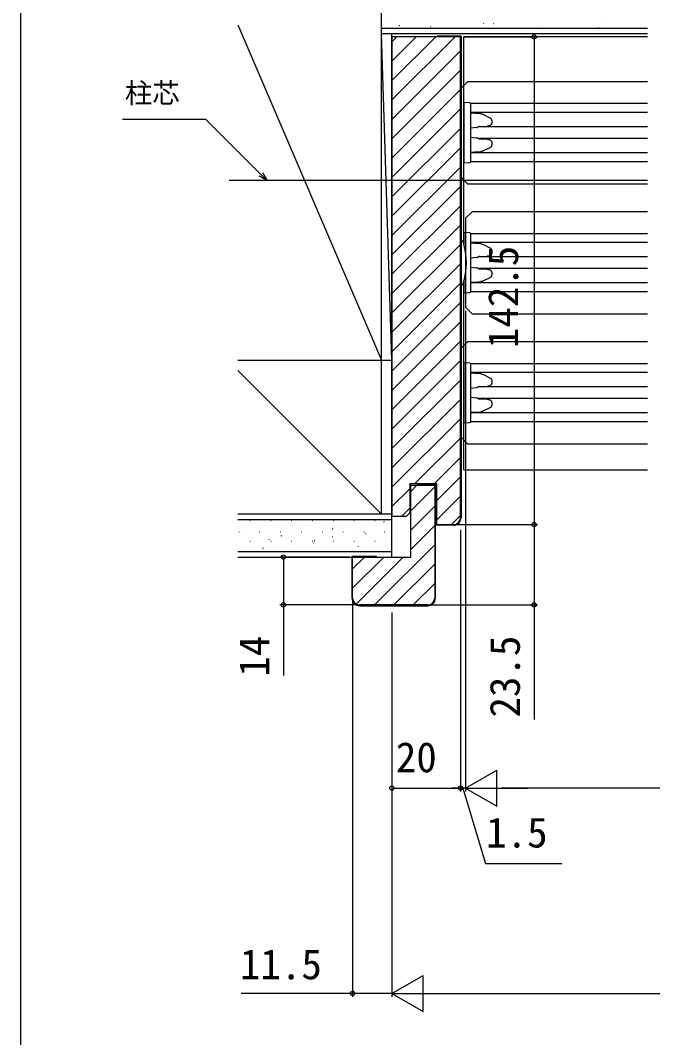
# Model space of a CAD drawing. Units: millimetres, scale not verified. Extents: x -525 to 525, y -783 to 779.
# Drawn here: x -525 to -340.4, y -462 to -164.7 of the extents above; entities that cross this region are included whole.
import ezdxf
from ezdxf.enums import TextEntityAlignment as Align

# ---------------------------------------------------------------- set-up
doc = ezdxf.new("R2010")
doc.units = ezdxf.units.MM
doc.header["$LTSCALE"] = 4
for name, color, linetype in [('0-5_YKK_12', 2, 'Continuous'), ('0-6_YKK_13', 4, 'Continuous'), ('0-8_YKK_D', 6, 'Continuous'), ('0-9_YKK_ZWAK', 7, 'Continuous'), ('0-A_YSS_K', 3, 'Continuous'), ('0-B_YSS_KE', 3, 'Continuous')]:
    doc.layers.add(name, color=color, linetype=linetype)
doc.styles.add('ＭＳ ゴシック', font='')
doc.styles.get('ＭＳ ゴシック').set_extended_font_data('MS Gothic')

msp = doc.modelspace()

# ---------------------------------------------------------------- linework, layer by layer
at = {"layer": '0-5_YKK_12'}
for p, q in [((-396.5, -169.579), (-396.5, -296.079)), ((-341.865, -169.579), (-395.5, -169.579)), ((-341.865, -169.579), (-395.5, -169.579)), ((-395.5, -230.033), (-395.5, -169.579)), ((-394.3, -182.579), (-396.3, -184.579)), ((-394.3, -182.579), (-341.865, -182.579)), ((-396.3, -184.579), (-396.3, -210.579)), ((-341.865, -189.079), (-393.519, -189.079)), ((-341.865, -191.679), (-393.5, -191.679)), ((-341.865, -195.879), (-391.286, -195.879)), ((-341.865, -199.279), (-391.286, -199.279)), ((-341.865, -203.479), (-393.5, -203.479)), ((-341.865, -206.079), (-393.519, -206.079)), ((-394.3, -212.579), (-396.3, -210.579)), ((-341.865, -211.579), (-464, -211.579)), ((-341.865, -212.579), (-394.3, -212.579)), ((-393, -220.579), (-395, -222.579)), ((-395, -222.579), (-395, -248.579)), ((-393, -220.579), (-341.865, -220.579)), ((-341.865, -227.079), (-393.519, -227.079)), ((-341.865, -229.679), (-393.5, -229.679)), ((-341.865, -233.879), (-391.286, -233.879)), ((-341.865, -237.279), (-391.286, -237.279)), ((-395.5, -296.079), (-395.5, -241.124)), ((-341.865, -241.479), (-393.5, -241.479)), ((-341.865, -244.079), (-393.519, -244.079)), ((-393, -250.579), (-395, -248.579)), ((-341.865, -250.579), (-393, -250.579)), ((-394.3, -258.579), (-396.3, -260.579)), ((-394.3, -258.579), (-341.865, -258.579)), ((-396.3, -260.579), (-396.3, -286.579)), ((-341.865, -265.079), (-393.519, -265.079)), ((-341.865, -267.679), (-393.5, -267.679)), ((-341.865, -271.879), (-391.286, -271.879)), ((-341.865, -275.279), (-391.286, -275.279)), ((-341.865, -282.079), (-393.519, -282.079)), ((-341.865, -279.479), (-393.5, -279.479)), ((-394.3, -288.579), (-396.3, -286.579)), ((-341.865, -288.579), (-394.3, -288.579)), ((-395.5, -296.079), (-341.865, -296.079))]:
    msp.add_line(p, q, dxfattribs=at)
at = {"layer": '0-6_YKK_13'}
for p, q in [((-393.5, -189.882), (-393.5, -189.183)), ((-393.5, -205.276), (-393.5, -189.882)), ((-392.37, -191.948), (-393.5, -191.879)), ((-390.543, -192.06), (-392.37, -191.948)), ((-389.755, -192.267), (-387.92, -193.203)), ((-390.873, -195.733), (-388.648, -195.694)), ((-387.338, -194.04), (-387.338, -194.676)), ((-388.648, -199.463), (-390.871, -199.425)), ((-387.92, -201.954), (-389.755, -202.89)), ((-387.338, -200.481), (-387.338, -201.117)), ((-393.5, -203.279), (-392.37, -203.21)), ((-392.37, -203.21), (-390.543, -203.098)), ((-395.5, -205.381), (-395.5, -206.379)), ((-395.5, -206.379), (-393.782, -206.274)), ((-393.5, -205.974), (-393.5, -205.276)), ((-393.5, -227.882), (-393.5, -227.183)), ((-393.5, -243.276), (-393.5, -227.882)), ((-395.974, -229.179), (-396.254, -229.179)), ((-396.254, -241.979), (-396.254, -229.179)), ((-392.37, -229.948), (-393.5, -229.879)), ((-390.543, -230.06), (-392.37, -229.948)), ((-389.755, -230.267), (-387.92, -231.203)), ((-390.873, -233.733), (-388.648, -233.694)), ((-387.338, -232.04), (-387.338, -232.676)), ((-388.648, -237.463), (-390.871, -237.425)), ((-387.92, -239.954), (-389.755, -240.89)), ((-387.338, -238.481), (-387.338, -239.117)), ((-396.254, -241.979), (-395.974, -241.979)), ((-395.5, -243.381), (-395.5, -244.379)), ((-393.5, -241.279), (-392.37, -241.21)), ((-393.5, -243.974), (-393.5, -243.276)), ((-392.37, -241.21), (-390.543, -241.098)), ((-395.5, -244.379), (-393.782, -244.274)), ((-393.5, -265.882), (-393.5, -265.183)), ((-393.5, -281.276), (-393.5, -265.882)), ((-392.37, -267.948), (-393.5, -267.879)), ((-390.543, -268.06), (-392.37, -267.948)), ((-389.755, -268.267), (-387.92, -269.203)), ((-387.338, -270.04), (-387.338, -270.676)), ((-390.873, -271.733), (-388.648, -271.694)), ((-388.648, -275.463), (-390.871, -275.425)), ((-393.5, -279.279), (-392.37, -279.21)), ((-392.37, -279.21), (-390.543, -279.098)), ((-387.92, -277.954), (-389.755, -278.89)), ((-387.338, -276.481), (-387.338, -277.117)), ((-395.5, -281.381), (-395.5, -282.379)), ((-395.5, -282.379), (-393.782, -282.274)), ((-393.5, -281.974), (-393.5, -281.276))]:
    msp.add_line(p, q, dxfattribs=at)
for points in [[(-393.782, -188.884), (-395.5, -188.779), (-395.5, -189.777), (-395.5, -192.086), (-395.5, -203.072), (-395.5, -205.381)], [(-390.543, -192.06), (-390.382, -192.075), (-390.221, -192.104), (-390.063, -192.145), (-389.907, -192.199), (-389.755, -192.267)], [(-387.92, -193.203), (-387.821, -193.258), (-387.727, -193.323), (-387.638, -193.398), (-387.556, -193.482), (-387.483, -193.577), (-387.422, -193.682), (-387.376, -193.796), (-387.347, -193.916), (-387.338, -194.04)], [(-391.759, -196.09), (-392.63, -196.189), (-393.499, -196.295)], [(-390.863, -195.73), (-391.063, -195.793), (-391.261, -195.868), (-391.455, -195.955), (-391.645, -196.053)], [(-387.338, -194.676), (-387.35, -194.817), (-387.387, -194.952), (-387.445, -195.078), (-387.521, -195.193), (-387.61, -195.294), (-387.709, -195.382), (-387.815, -195.457), (-387.927, -195.521), (-388.042, -195.573), (-388.16, -195.616), (-388.281, -195.649), (-388.403, -195.673), (-388.525, -195.688), (-388.648, -195.694)], [(-393.5, -198.863), (-392.63, -198.968), (-391.759, -199.066)], [(-391.645, -199.104), (-391.455, -199.203), (-391.261, -199.289), (-391.063, -199.364), (-390.863, -199.427)], [(-388.648, -199.463), (-388.516, -199.471), (-388.384, -199.488), (-388.253, -199.516), (-388.124, -199.554), (-387.997, -199.603), (-387.874, -199.665), (-387.757, -199.74), (-387.647, -199.828), (-387.547, -199.932), (-387.461, -200.052), (-387.395, -200.185), (-387.352, -200.33), (-387.338, -200.481)], [(-387.338, -201.117), (-387.347, -201.241), (-387.376, -201.361), (-387.422, -201.475), (-387.483, -201.58), (-387.556, -201.675), (-387.638, -201.76), (-387.727, -201.834), (-387.821, -201.899), (-387.92, -201.954)], [(-389.755, -202.89), (-389.907, -202.959), (-390.063, -203.013), (-390.221, -203.054), (-390.382, -203.082), (-390.543, -203.098)], [(-393.782, -226.884), (-395.5, -226.779), (-395.5, -227.777), (-395.5, -230.086), (-395.5, -230.205)], [(-390.543, -230.06), (-390.382, -230.075), (-390.221, -230.104), (-390.063, -230.145), (-389.907, -230.199), (-389.755, -230.267)], [(-387.92, -231.203), (-387.821, -231.258), (-387.727, -231.323), (-387.638, -231.398), (-387.556, -231.482), (-387.483, -231.577), (-387.422, -231.682), (-387.376, -231.796), (-387.347, -231.916), (-387.338, -232.04)], [(-391.759, -234.09), (-392.63, -234.189), (-393.499, -234.295)], [(-390.863, -233.73), (-391.063, -233.793), (-391.261, -233.868), (-391.455, -233.955), (-391.645, -234.053)], [(-387.338, -232.676), (-387.35, -232.817), (-387.387, -232.952), (-387.445, -233.078), (-387.521, -233.193), (-387.61, -233.294), (-387.709, -233.382), (-387.815, -233.457), (-387.927, -233.521), (-388.042, -233.573), (-388.16, -233.616), (-388.281, -233.649), (-388.403, -233.673), (-388.525, -233.688), (-388.648, -233.694)], [(-393.5, -236.863), (-392.63, -236.968), (-391.759, -237.066)], [(-391.645, -237.104), (-391.455, -237.203), (-391.261, -237.289), (-391.063, -237.364), (-390.863, -237.427)], [(-388.648, -237.463), (-388.516, -237.471), (-388.384, -237.488), (-388.253, -237.516), (-388.124, -237.554), (-387.997, -237.603), (-387.874, -237.665), (-387.757, -237.74), (-387.647, -237.828), (-387.547, -237.932), (-387.461, -238.052), (-387.395, -238.185), (-387.352, -238.33), (-387.338, -238.481)], [(-387.338, -239.117), (-387.347, -239.241), (-387.376, -239.361), (-387.422, -239.475), (-387.483, -239.58), (-387.556, -239.675), (-387.638, -239.76), (-387.727, -239.834), (-387.821, -239.899), (-387.92, -239.954)], [(-395.5, -240.953), (-395.5, -241.072), (-395.5, -243.381)], [(-389.755, -240.89), (-389.907, -240.959), (-390.063, -241.013), (-390.221, -241.054), (-390.382, -241.082), (-390.543, -241.098)], [(-393.782, -264.884), (-395.5, -264.779), (-395.5, -265.777), (-395.5, -268.086), (-395.5, -279.072), (-395.5, -281.381)], [(-390.543, -268.06), (-390.382, -268.075), (-390.221, -268.104), (-390.063, -268.145), (-389.907, -268.199), (-389.755, -268.267)], [(-387.92, -269.203), (-387.821, -269.258), (-387.727, -269.323), (-387.638, -269.398), (-387.556, -269.482), (-387.483, -269.577), (-387.422, -269.682), (-387.376, -269.796), (-387.347, -269.916), (-387.338, -270.04)], [(-391.759, -272.09), (-392.63, -272.189), (-393.499, -272.295)], [(-390.863, -271.73), (-391.063, -271.793), (-391.261, -271.868), (-391.455, -271.955), (-391.645, -272.053)], [(-387.338, -270.676), (-387.35, -270.817), (-387.387, -270.952), (-387.445, -271.078), (-387.521, -271.193), (-387.61, -271.294), (-387.709, -271.382), (-387.815, -271.457), (-387.927, -271.521), (-388.042, -271.573), (-388.16, -271.616), (-388.281, -271.649), (-388.403, -271.673), (-388.525, -271.688), (-388.648, -271.694)], [(-393.5, -274.863), (-392.63, -274.968), (-391.759, -275.066)], [(-391.645, -275.104), (-391.455, -275.203), (-391.261, -275.289), (-391.063, -275.364), (-390.863, -275.427)], [(-388.648, -275.463), (-388.516, -275.471), (-388.384, -275.488), (-388.253, -275.516), (-388.124, -275.554), (-387.997, -275.603), (-387.874, -275.665), (-387.757, -275.74), (-387.647, -275.828), (-387.547, -275.932), (-387.461, -276.052), (-387.395, -276.185), (-387.352, -276.33), (-387.338, -276.481)], [(-389.755, -278.89), (-389.907, -278.959), (-390.063, -279.013), (-390.221, -279.054), (-390.382, -279.082), (-390.543, -279.098)], [(-387.338, -277.117), (-387.347, -277.241), (-387.376, -277.361), (-387.422, -277.475), (-387.483, -277.58), (-387.556, -277.675), (-387.638, -277.76), (-387.727, -277.834), (-387.821, -277.899), (-387.92, -277.954)]]:
    msp.add_lwpolyline(points, dxfattribs=at)
for centre, radius, start, end in [((-393.8, -189.183), 0.3, 0, 86.5), ((-391.792, -195.792), 0.3, 276.36916, 299.27728), ((-391.792, -199.366), 0.3, 60.72272, 83.63084), ((-393.8, -205.974), 0.3, 273.5, 0), ((-393.8, -227.183), 0.3, 0, 86.5), ((-395.974, -229.479), 0.3, 17.1558, 90), ((-415.734, -235.579), 20.98, 342.8442, 17.1558), ((-391.792, -233.792), 0.3, 276.36916, 299.27728), ((-391.792, -237.366), 0.3, 60.72272, 83.63084), ((-395.974, -241.679), 0.3, 270, 342.8442), ((-393.8, -243.974), 0.3, 273.5, 0), ((-393.8, -265.183), 0.3, 0, 86.5), ((-391.792, -271.792), 0.3, 276.36916, 299.27728), ((-391.792, -275.366), 0.3, 60.72272, 83.63084), ((-393.8, -281.974), 0.3, 273.5, 0)]:
    msp.add_arc(centre, radius, start, end, dxfattribs=at)
at = {"layer": '0-8_YKK_D'}
for p, q in [((-395.5, -169.579), (-373.995, -169.579)), ((-374.995, -169.579), (-374.995, -312.079)), ((-395, -249.579), (-395, -390.083)), ((-394.995, -288.78), (-394.995, -390.083)), ((-397.544, -312.079), (-373.995, -312.079)), ((-397.5, -312.079), (-373.995, -312.079)), ((-396.5, -313.575), (-396.5, -390.083)), ((-429, -321.579), (-449.2, -321.579)), ((-427, -335.579), (-449.2, -335.579)), ((-428, -334.579), (-428, -450.083)), ((-405, -335.579), (-373.995, -335.579)), ((-416.5, -337.779), (-416.5, -390.083)), ((-416.5, -337.779), (-416.5, -450.083)), ((-416.5, -338.779), (-416.5, -450.083)), ((-396.5, -337.779), (-396.5, -390.083)), ((-394.995, -389.083), (-385.902, -383.833)), ((-385.902, -394.333), (-385.902, -383.833)), ((-416.5, -389.083), (-396.5, -389.083)), ((-396.5, -389.083), (-399.05, -389.083)), ((-395, -389.083), (-396.5, -389.083)), ((-395, -389.083), (-396.5, -389.083)), ((-395, -389.083), (-392.45, -389.083)), ((-394.995, -389.083), (-385.902, -394.333)), ((-394.995, -389.083), (-376.809, -389.083)), ((-263, -389.083), (-384.495, -389.083)), ((-416.5, -449.083), (-407.407, -443.833)), ((-407.407, -454.333), (-407.407, -443.833)), ((-416.5, -449.083), (-407.407, -454.333)), ((-416.5, -449.083), (-398.313, -449.083)), ((-406, -449.083), (94, -449.083))]:
    msp.add_line(p, q, dxfattribs=at)
for points in [[(-452.942, -211.579), (-454.746, -209.776), (-470.812, -193.709), (-495.204, -193.709)], [(-454.262, -209.292), (-452.942, -211.579), (-455.229, -210.259)], [(-374.995, -312.079), (-374.995, -335.579), (-374.995, -369.083)], [(-448.2, -321.579), (-448.2, -335.579), (-448.2, -356.197)], [(-395.75, -389.083), (-389.15, -411.083), (-366.877, -411.083)], [(-416.5, -449.083), (-428, -449.083), (-460.55, -449.083)]]:
    msp.add_lwpolyline(points, dxfattribs=at)
for centre in [(-374.995, -169.579), (-374.995, -312.079), (-374.995, -312.079), (-448.2, -321.579), (-448.2, -335.579), (-374.995, -335.579), (-416.5, -389.083), (-396.5, -389.083), (-396.5, -389.083), (-428, -449.083)]:
    msp.add_circle(centre, 0.637, dxfattribs=at)
at = {"layer": '0-9_YKK_ZWAK'}
msp.add_line((-525, 746.6), (-525, -783.4), dxfattribs=at)
at = {"layer": '0-A_YSS_K'}
for p, q in [((-419.5, -264.079), (-419.5, -159.079)), ((-461.5, -166.079), (-419.5, -264.079)), ((-418.316, -165.45), (-418.297, -165.443)), ((-414.386, -166.259), (-414.219, -166.149)), ((-389.797, -165.655), (-389.63, -165.545)), ((-386.793, -165.651), (-386.774, -165.644)), ((-354.515, -165.584), (-354.497, -165.578)), ((-419.5, -167.079), (-341.865, -167.079)), ((-416.5, -264.079), (-419.5, -168.579)), ((-419.5, -168.579), (-341.865, -168.579)), ((-416.5, -321.579), (-416.5, -168.579)), ((-405.297, -166.522), (-405.279, -166.515)), ((-373.774, -166.722), (-373.755, -166.716)), ((-356.219, -166.937), (-356.052, -166.827)), ((-416.5, -171.049), (-415.03, -169.579)), ((-416.5, -176.706), (-409.373, -169.579)), ((-416.5, -182.363), (-403.716, -169.579)), ((-416.5, -188.02), (-398.059, -169.579)), ((-416.5, -193.676), (-396.5, -173.676)), ((-416.5, -199.333), (-396.5, -179.333)), ((-416.5, -204.99), (-396.5, -184.99)), ((-416.5, -210.647), (-396.5, -190.647)), ((-416.5, -216.304), (-396.5, -196.304)), ((-416.5, -221.961), (-396.5, -201.961)), ((-416.5, -227.618), (-396.5, -207.618)), ((-416.5, -233.274), (-396.5, -213.274)), ((-416.5, -238.931), (-396.5, -218.931)), ((-416.5, -244.588), (-396.5, -224.588)), ((-416.5, -250.245), (-396.5, -230.245)), ((-416.5, -255.902), (-396.5, -235.902)), ((-416.5, -261.559), (-396.5, -241.559)), ((-416.5, -267.216), (-396.5, -247.216)), ((-416.5, -272.872), (-396.5, -252.872)), ((-416.5, -278.529), (-396.5, -258.529)), ((-461.5, -264.079), (-416.5, -264.079)), ((-461.5, -264.079), (-416.5, -264.079)), ((-419.5, -309.079), (-419.5, -264.079)), ((-416.5, -284.186), (-396.5, -264.186)), ((-419.5, -309.079), (-461.5, -267.079)), ((-416.5, -289.843), (-396.5, -269.843)), ((-416.5, -295.5), (-396.5, -275.5)), ((-416.5, -301.157), (-396.5, -281.157)), ((-409.765, -300.079), (-396.5, -286.814)), ((-404.108, -300.079), (-396.5, -292.47)), ((-403.5, -305.127), (-396.5, -298.127)), ((-416.5, -306.814), (-411.2, -301.514)), ((-411, -302.372), (-409.206, -300.579)), ((-411, -308.029), (-404, -301.029)), ((-403.5, -310.784), (-396.5, -303.784)), ((-416.5, -309.079), (-461.5, -309.079)), ((-413.608, -309.579), (-411.2, -307.17)), ((-411, -313.686), (-404, -306.686)), ((-461.5, -310.579), (-416.5, -310.579)), ((-457.984, -310.928), (-457.884, -310.928)), ((-453.609, -311.176), (-453.59, -311.169)), ((-451.904, -310.928), (-451.804, -310.928)), ((-445.824, -310.928), (-445.724, -310.928)), ((-439.744, -310.928), (-439.644, -310.928)), ((-433.664, -310.928), (-433.564, -310.928)), ((-427.584, -310.928), (-427.484, -310.928)), ((-421.991, -311.344), (-421.972, -311.337)), ((-421.504, -310.928), (-421.404, -310.928)), ((-418.859, -311.247), (-418.693, -311.137)), ((-399.138, -312.079), (-396.5, -309.441)), ((-461.214, -314.158), (-461.114, -314.158)), ((-459.849, -313.386), (-459.83, -313.379)), ((-455.134, -314.158), (-455.034, -314.158)), ((-449.054, -314.158), (-448.954, -314.158)), ((-446.83, -314.458), (-446.811, -314.451)), ((-442.974, -314.158), (-442.874, -314.158)), ((-440.59, -312.248), (-440.571, -312.241)), ((-436.894, -314.158), (-436.794, -314.158)), ((-433.843, -313.329), (-433.677, -313.219)), ((-430.814, -314.158), (-430.714, -314.158)), ((-427.572, -313.32), (-427.553, -313.313)), ((-424.734, -314.158), (-424.634, -314.158)), ((-424.238, -314.807), (-424.071, -314.697)), ((-418.654, -314.158), (-418.554, -314.158)), ((-411, -319.343), (-404, -312.343)), ((-457.984, -316.908), (-457.884, -316.908)), ((-452.316, -316.401), (-452.298, -316.394)), ((-451.904, -316.908), (-451.804, -316.908)), ((-448.827, -315.411), (-448.66, -315.301)), ((-445.824, -316.908), (-445.724, -316.908)), ((-439.744, -316.908), (-439.644, -316.908)), ((-439.298, -317.472), (-439.279, -317.466)), ((-439.222, -316.889), (-439.055, -316.779)), ((-433.812, -315.53), (-433.793, -315.523)), ((-433.664, -316.908), (-433.564, -316.908)), ((-427.584, -316.908), (-427.484, -316.908)), ((-421.579, -335.579), (-404, -318)), ((-421.504, -316.908), (-421.404, -316.908)), ((-420.793, -316.601), (-420.774, -316.595)), ((-416.5, -320.079), (-461.5, -320.079)), ((-457.897, -318.377), (-457.878, -318.37)), ((-454.206, -318.971), (-454.039, -318.861)), ((-444.878, -319.448), (-444.86, -319.442)), ((-426.279, -318.544), (-426.261, -318.537)), ((-461.5, -321.579), (-416.5, -321.579)), ((-428, -325.029), (-424.55, -321.579)), ((-428, -330.686), (-418.893, -321.579)), ((-426.98, -335.322), (-413.236, -321.579)), ((-415.922, -335.579), (-404, -323.657)), ((-410.265, -335.579), (-404, -329.314))]:
    msp.add_line(p, q, dxfattribs=at)
at = {"layer": '0-B_YSS_KE'}
for p, q in [((-396.3, -169.379), (-396.3, -310.079)), ((-406, -335.579), (-426, -335.579)), ((-426, -335.779), (-406, -335.779))]:
    msp.add_line(p, q, dxfattribs=at)
for points in [[(-396.3, -169.379), (-403.3, -169.379), (-403.3, -169.579)], [(-396.5, -310.079), (-396.5, -169.579), (-403.5, -169.579), (-416.5, -169.579), (-416.5, -309.579), (-412.2, -309.579), (-411.2, -308.579), (-411.2, -300.079), (-403.5, -300.079), (-403.5, -305.079), (-403.5, -312.079), (-398.5, -312.079)], [(-428, -333.579), (-428, -321.579), (-411, -321.579), (-411, -300.579)], [(-411, -300.579), (-404, -300.579), (-404, -333.579)], [(-403.8, -333.579), (-403.8, -300.379), (-409, -300.379), (-409, -300.579)], [(-398.5, -312.279), (-403.7, -312.279), (-403.7, -305.279), (-403.5, -305.279)], [(-421, -321.579), (-421, -321.379), (-428.2, -321.379), (-428.2, -333.579)]]:
    msp.add_lwpolyline(points, dxfattribs=at)
for centre, radius, start, end in [((-398.5, -310.079), 2.2, 270.00001, 359.99999), ((-398.5, -310.079), 2, 270.00001, 359.99999), ((-426, -333.579), 2.2, 180, 270), ((-426, -333.579), 2, 180, 270), ((-406, -333.579), 2, 270, 0), ((-406, -333.579), 2.2, 270, 0)]:
    msp.add_arc(centre, radius, start, end, dxfattribs=at)

# ---------------------------------------------------------------- texts
at = {"layer": '0-8_YKK_D', "style": 'ＭＳ ゴシック'}
for s, height, p in [('柱芯', 5.865, (-494.469, -190.692)), ('20', 8.798, (-415.364, -387.083)), ('1.5', 8.798, (-388.991, -409.083)), ('11.5', 8.798, (-460.891, -447.583))]:
    msp.add_text(s, height=height, dxfattribs=at).set_placement(p, align=Align.BOTTOM_LEFT)
for s, p in [('142.5', (-376.995, -260.533)), ('14', (-449.7, -356.538)), ('23.5', (-376.495, -368.47))]:
    msp.add_text(s, height=8.798, rotation=90, dxfattribs=at).set_placement(p, align=Align.BOTTOM_LEFT)

doc.saveas('drawing.dxf')
